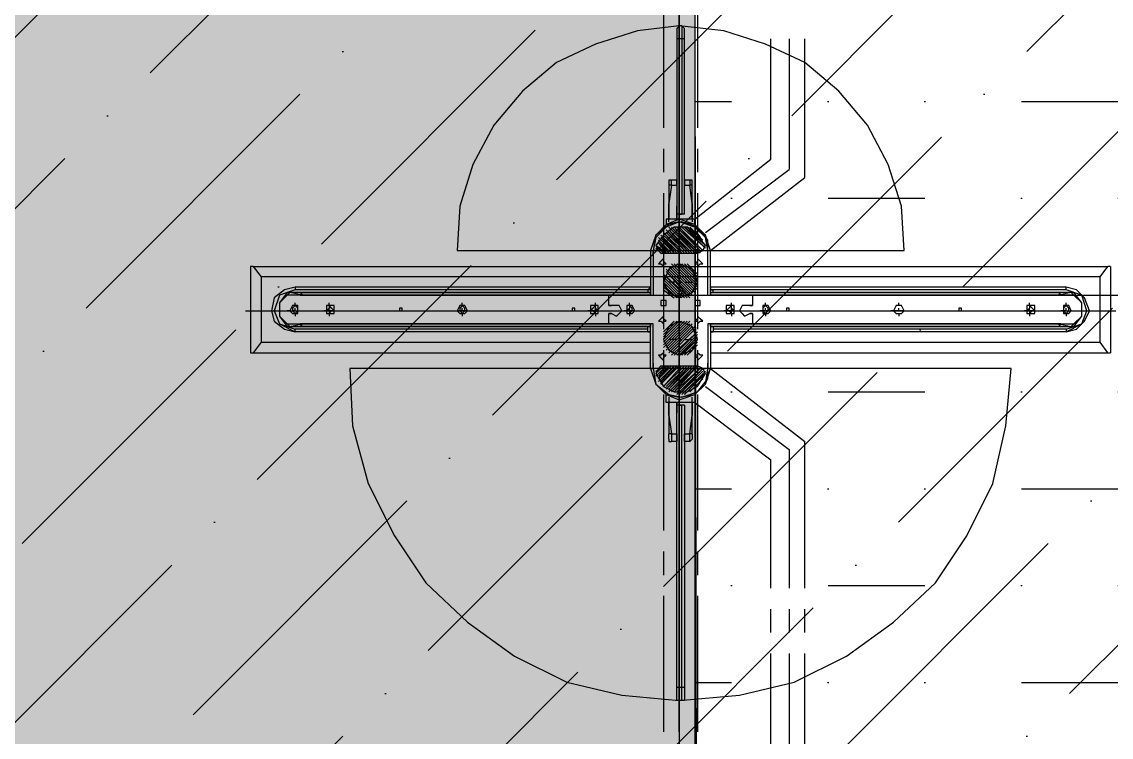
# Model space of a CAD drawing. Header units: millimetres. Extents: x 263321 to 2483465, y 33647 to 614421.
# Drawn here: x 2377767 to 2379197, y 410169 to 411107 of the extents above; entities that cross this region are included whole.
import ezdxf

# ---------------------------------------------------------------- set-up
doc = ezdxf.new("R2010")
doc.units = ezdxf.units.MM
for name, color, linetype in [('CEILING TOA', 250, 'Continuous'), ('FLOORING TOA', 7, 'Continuous'), ('PDF_6', 7, 'Continuous'), ('PDF_AR_01_PARTITION FULL HT', 7, 'Continuous'), ('PDF_BORDTEXT', 7, 'Continuous'), ('PDF_Centre', 7, 'Continuous'), ('PDF_DIMS', 7, 'Continuous'), ('PDF_FLs Combi Centre (N-W)', 7, 'Continuous'), ('PDF_NEW', 7, 'Continuous')]:
    doc.layers.add(name, color=color, linetype=linetype)
doc.layers.add('FURNITURE', color=30, linetype='Continuous', lineweight=5)
doc.layers.add('TOA-FL-CPT-1', color=8, linetype='Continuous', lineweight=5)

# ---------------------------------------------------------------- blocks, each defined once
blk = doc.blocks.new('G$C45963954')
at = {"layer": 'PDF_6', "color": 6, "true_color": 0xff00ff}
for points in [[(944.8, 689.5), (919.3, 660.3), (948.5, 689.5), (919.3, 656.7)], [(919.3, 667.6), (937.6, 685.8)], [(919.3, 663.9), (941.2, 685.8)], [(952.1, 685.8), (919.3, 649.4), (952.1, 682.2)], [(1152.8, 649.4), (1116.3, 685.8), (1152.8, 653), (1120, 685.8)], [(1152.8, 656.7), (1120, 689.5)], [(1152.8, 660.3), (1123.6, 689.5), (1149.1, 660.3)], [(1149.1, 663.9), (1127.3, 685.8)], [(1149.1, 667.6), (1130.9, 685.8)], [(955.8, 682.2), (919.3, 645.7), (955.8, 678.5), (919.3, 642.1), (955.8, 674.9), (919.3, 638.4)], [(923, 674.9), (933.9, 682.2)], [(955.8, 671.2), (923, 638.4), (955.8, 667.6), (923, 634.8), (955.8, 663.9), (926.6, 634.8)], [(970.4, 663.9), (985, 678.5)], [(970.4, 660.3), (988.6, 678.5)], [(970.4, 656.7), (992.3, 678.5)], [(970.4, 642.1), (1006.9, 678.5)], [(974, 667.6), (981.3, 674.9)], [(977.7, 638.4), (1010.5, 671.2)], [(1090.8, 638.4), (1057.9, 671.2)], [(1098.1, 642.1), (1065.2, 678.5), (1098.1, 645.7), (1065.2, 678.5)], [(1072.5, 678.5), (1098.1, 653), (1076.2, 678.5), (1098.1, 656.7)], [(1098.1, 660.3), (1079.8, 678.5)], [(1098.1, 663.9), (1083.5, 678.5)], [(1094.4, 667.6), (1087.1, 674.9)], [(1149.1, 638.4), (1112.7, 674.9), (1149.1, 642.1), (1112.7, 678.5), (1149.1, 645.7), (1116.3, 682.2), (1149.1, 649.4)], [(1141.8, 634.8), (1112.7, 663.9), (1145.5, 634.8), (1112.7, 667.6), (1145.5, 638.4), (1112.7, 671.2)], [(1145.5, 674.9), (1134.5, 682.2)], [(955.8, 660.3), (926.6, 631.1), (955.8, 656.7), (930.3, 631.1)], [(1014.2, 667.6), (981.3, 634.8), (1017.8, 667.6), (985, 631.1), (1017.8, 663.9), (985, 631.1)], [(1087.1, 631.1), (1050.6, 667.6)], [(1141.8, 631.1), (1112.7, 656.7), (1141.8, 631.1), (1112.7, 660.3)], [(955.8, 653), (930.3, 627.5), (955.8, 649.4), (933.9, 627.5), (955.8, 645.7), (933.9, 623.8)], [(955.8, 642.1), (937.6, 623.8), (955.8, 638.4), (941.2, 623.8), (955.8, 634.8), (944.8, 620.2), (955.8, 631.1)], [(995.9, 631.1), (1017.8, 653)], [(999.6, 631.1), (1017.8, 649.4), (1003.2, 631.1)], [(1006.9, 631.1), (1017.8, 645.7)], [(1072.5, 631.1), (1050.6, 653)], [(1065.2, 631.1), (1050.6, 645.7)], [(1138.2, 627.5), (1112.7, 649.4), (1138.2, 627.5), (1112.7, 653)], [(1134.5, 623.8), (1112.7, 645.7), (1134.5, 627.5)], [(1130.9, 623.8), (1112.7, 638.4), (1130.9, 623.8), (1112.7, 642.1)], [(948.5, 620.2), (955.8, 627.5)], [(1127.3, 620.2), (1112.7, 634.8), (1127.3, 623.8)], [(1123.6, 620.2), (1112.7, 631.1)], [(1120, 620.2), (1116.3, 627.5)], [(1120, 623.8), (1116.3, 623.8)]]:
    blk.add_lwpolyline(points, dxfattribs=at)
for points in [[(919.3, 653), (952.1, 685.8)], [(970.4, 653), (995.9, 678.5)], [(970.4, 649.4), (999.6, 678.5)], [(970.4, 645.7), (1003.2, 678.5)], [(974, 642.1), (1006.9, 674.9)], [(974, 638.4), (1010.5, 674.9)], [(977.7, 634.8), (1014.2, 671.2)], [(1090.8, 634.8), (1054.3, 671.2)], [(1094.4, 638.4), (1057.9, 674.9)], [(1094.4, 642.1), (1061.6, 674.9)], [(1098.1, 649.4), (1068.9, 678.5)], [(988.6, 631.1), (1017.8, 660.3)], [(992.3, 631.1), (1017.8, 656.7)], [(1083.5, 631.1), (1050.6, 663.9)], [(1079.8, 631.1), (1050.6, 660.3)], [(1076.2, 631.1), (1050.6, 656.7)], [(1087.1, 634.8), (1054.3, 667.6)], [(1068.9, 631.1), (1050.6, 649.4)]]:
    blk.add_lwpolyline(points, close=True, dxfattribs=at)
at = {"layer": 'PDF_AR_01_PARTITION FULL HT', "color": 2, "true_color": 0xffff00}
blk.add_lwpolyline([(120.4, 653), (2247.2, 653)], dxfattribs=at)
at = {"layer": 'PDF_BORDTEXT', "color": 2, "true_color": 0xffff00}
for points in [[(952.1, 342.9), (952.1, 966.7)], [(638.4, 653), (952.1, 653)], [(1579.6, 653), (1116.3, 653)]]:
    blk.add_lwpolyline(points, dxfattribs=at)
at = {"layer": 'PDF_Centre', "color": 8, "true_color": 0x808080}
for points in [[(850, 828.1), (656.7, 828.1)], [(952.1, 696.8), (850, 828.1)], [(1116.3, 696.8), (1218.5, 828.1)], [(1422.7, 828.1), (1218.5, 828.1)], [(1484.8, 828.1), (1451.9, 828.1)], [(1703.6, 828.1), (1513.9, 828.1)], [(656.7, 806.2), (839.1, 806.2)], [(926.6, 689.5), (839.1, 806.2)], [(1141.8, 689.5), (1229.4, 806.2)], [(1229.4, 806.2), (1422.7, 806.2)], [(1451.9, 806.2), (1484.8, 806.2)], [(1513.9, 806.2), (1703.6, 806.2)], [(824.5, 780.7), (656.7, 780.7)], [(908.4, 674.9), (824.5, 780.7)], [(1163.7, 674.9), (1244, 780.7)], [(1422.7, 780.7), (1244, 780.7)], [(1484.8, 780.7), (1451.9, 780.7)], [(1703.6, 780.7), (1513.9, 780.7)], [(591, 678.5), (780.7, 678.5)], [(809.9, 678.5), (842.7, 678.5)], [(871.9, 678.5), (1061.6, 678.5)], [(1090.8, 678.5), (1123.6, 678.5)], [(1152.8, 678.5), (1342.5, 678.5)], [(1371.7, 678.5), (1404.5, 678.5)], [(1433.7, 678.5), (1623.4, 678.5)], [(780.7, 653), (591, 653)], [(842.7, 653), (809.9, 653)], [(1061.6, 653), (871.9, 653)], [(1123.6, 653), (1090.8, 653)], [(1342.5, 653), (1152.8, 653)], [(1404.5, 653), (1371.7, 653)], [(1623.4, 653), (1433.7, 653)], [(591, 631.1), (780.7, 631.1)], [(809.9, 631.1), (842.7, 631.1)], [(871.9, 631.1), (1061.6, 631.1)], [(1090.8, 631.1), (1123.6, 631.1)], [(1152.8, 631.1), (1342.5, 631.1)], [(1371.7, 631.1), (1404.5, 631.1)], [(1433.7, 631.1), (1623.4, 631.1)]]:
    blk.add_lwpolyline(points, dxfattribs=at)
at = {"layer": 'PDF_DIMS', "color": 4, "true_color": 0x00ffff}
blk.add_lwpolyline([(1036.1, 47.4), (1036.1, 1262.2)], dxfattribs=at)
at = {"layer": 'PDF_FLs Combi Centre (N-W)', "color": 2}
for points in [[(974, 1254.9), (974, 1251.3)], [(974, 1254.9), (1094.4, 1254.9)], [(988.6, 1240.3), (974, 1251.3)], [(974, 58.4), (974, 1251.3)], [(1094.4, 1251.3), (1079.8, 1240.3)], [(1094.4, 1251.3), (1094.4, 1254.9)], [(1094.4, 696.8), (1094.4, 1251.3)], [(1079.8, 1240.3), (988.6, 1240.3)], [(988.6, 1240.3), (988.6, 69.3)], [(1079.8, 696.8), (1079.8, 1240.3)], [(1061.6, 1192.9), (1054.3, 1214.8), (1036.1, 1222.1), (1014.2, 1214.8), (1006.9, 1192.9)], [(1057.9, 1185.6), (1057.9, 1203.9), (1043.3, 1214.8), (1025.1, 1214.8), (1010.5, 1203.9), (1010.5, 1185.6)], [(1054.3, 1182), (1057.9, 1200.2), (1043.3, 1214.8), (1025.1, 1214.8), (1010.5, 1200.2), (1014.2, 1182)], [(1054.3, 1185.6), (1054.3, 1203.9), (1043.3, 1214.8), (1025.1, 1214.8), (1014.2, 1203.9), (1014.2, 1185.6)], [(1054.3, 1185.6), (1054.3, 1203.9), (1043.3, 1214.8), (1025.1, 1214.8), (1014.2, 1203.9), (1014.2, 1185.6)], [(1006.9, 1192.9), (1006.9, 700.4)], [(1061.6, 1192.9), (1061.6, 700.4)], [(1010.5, 1185.6), (1014.2, 1182)], [(1010.5, 696.8), (1010.5, 1185.6)], [(1014.2, 755.2), (1014.2, 1185.6)], [(1014.2, 1182), (1014.2, 1185.6)], [(1014.2, 1182), (1014.2, 1178.3)], [(1014.2, 1182), (1014.2, 1178.3)], [(1014.2, 1182), (1014.2, 696.8)], [(1054.3, 1185.6), (1054.3, 755.2)], [(1054.3, 1185.6), (1054.3, 1182)], [(1054.3, 1182), (1057.9, 1185.6)], [(1054.3, 1178.3), (1054.3, 1182)], [(1054.3, 696.8), (1054.3, 1182)], [(1054.3, 1178.3), (1054.3, 1182)], [(1057.9, 1185.6), (1057.9, 696.8)], [(1057.9, 1171), (1057.9, 715)], [(1036.1, 1149.1), (1036.1, 1138.2)], [(1116.3, 193.3), (1196.6, 197), (1276.8, 218.9), (1349.8, 255.4), (1415.5, 299.1), (1470.2, 357.5), (1517.6, 423.2), (1554.1, 496.1), (1572.3, 572.7), (1579.6, 653), (1572.3, 736.9), (1554.1, 813.5), (1517.6, 886.5), (1470.2, 952.1), (1415.5, 1010.5), (1349.8, 1054.3), (1276.8, 1090.8), (1196.6, 1109), (1116.3, 1116.3)], [(1116.3, 1116.3), (1116.3, 193.3)], [(952.1, 966.7), (890.1, 963.1), (831.8, 944.8), (777, 915.7), (729.6, 875.5), (689.5, 828.1), (663.9, 773.4), (645.7, 715), (638.4, 653), (645.7, 594.6), (663.9, 536.3), (689.5, 481.5), (729.6, 434.1), (777, 394), (831.8, 364.8), (890.1, 346.6), (952.1, 342.9)], [(1036.1, 966.7), (1036.1, 952.1)], [(1036.1, 780.7), (1036.1, 769.7)], [(1014.2, 755.2), (1028.8, 755.2)], [(1014.2, 554.5), (1014.2, 755.2)], [(1014.2, 755.2), (1028.8, 755.2)], [(1028.8, 751.5), (1028.8, 755.2)], [(1028.8, 755.2), (1028.8, 751.5)], [(1028.8, 751.5), (1028.8, 744.2), (1028.8, 740.6), (1036.1, 736.9), (1039.7, 740.6), (1043.3, 744.2), (1039.7, 751.5)], [(1028.8, 751.5), (1028.8, 744.2), (1028.8, 740.6), (1036.1, 736.9), (1039.7, 740.6), (1043.3, 744.2), (1039.7, 751.5)], [(1039.7, 755.2), (1054.3, 755.2)], [(1039.7, 755.2), (1039.7, 751.5)], [(1039.7, 751.5), (1039.7, 755.2)], [(1039.7, 755.2), (1054.3, 755.2)], [(1054.3, 755.2), (1054.3, 693.1)], [(1036.1, 729.6), (1036.1, 718.7)], [(1057.9, 715), (1057.9, 711.4)], [(1003.2, 696.8), (1006.9, 696.8), (1006.9, 700.4)], [(1010.5, 700.4), (1006.9, 700.4)], [(1010.5, 700.4), (1010.5, 696.8)], [(1057.9, 700.4), (1057.9, 696.8)], [(1057.9, 700.4), (1065.2, 700.4)], [(1065.2, 696.8), (1065.2, 700.4)], [(952.1, 696.8), (930.3, 689.5), (915.7, 674.9), (908.4, 653), (915.7, 634.8), (930.3, 620.2), (952.1, 612.9)], [(952.1, 693.1), (933.9, 689.5), (919.3, 674.9), (912, 653), (919.3, 634.8), (933.9, 620.2), (952.1, 616.5)], [(952.1, 693.1), (930.3, 689.5), (915.7, 674.9), (912, 653), (915.7, 634.8), (930.3, 620.2), (952.1, 616.5)], [(952.1, 693.1), (930.3, 689.5), (919.3, 674.9), (912, 653), (919.3, 634.8), (930.3, 620.2), (952.1, 616.5)], [(959.4, 693.1), (937.6, 693.1), (919.3, 678.5), (912, 656.7), (915.7, 638.4), (930.3, 620.2), (952.1, 616.5)], [(944.8, 689.5), (930.3, 678.5), (919.3, 663.9), (919.3, 645.7), (930.3, 631.1), (944.8, 620.2)], [(955.8, 678.5), (952.1, 685.8), (944.8, 689.5)], [(1014.2, 696.8), (952.1, 696.8)], [(1014.2, 693.1), (952.1, 693.1)], [(1014.2, 693.1), (952.1, 693.1)], [(959.4, 693.1), (952.1, 693.1)], [(959.4, 693.1), (955.8, 693.1)], [(1010.5, 696.8), (1014.2, 696.8)], [(1057.9, 696.8), (1054.3, 696.8)], [(1054.3, 696.8), (1116.3, 696.8)], [(1054.3, 693.1), (1116.3, 693.1)], [(1054.3, 693.1), (1116.3, 693.1)], [(1109, 693.1), (1116.3, 693.1)], [(1109, 693.1), (1112.7, 693.1)], [(1112.7, 693.1), (1109, 693.1)], [(1112.7, 693.1), (1109, 693.1)], [(1116.3, 616.5), (1138.2, 620.2), (1152.8, 638.4), (1156.4, 656.7), (1149.1, 678.5), (1130.9, 693.1), (1112.7, 693.1)], [(1123.6, 689.5), (1116.3, 685.8), (1112.7, 678.5)], [(1116.3, 612.9), (1138.2, 620.2), (1152.8, 634.8), (1160.1, 653), (1152.8, 674.9), (1138.2, 689.5), (1116.3, 696.8)], [(1116.3, 616.5), (1138.2, 620.2), (1152.8, 634.8), (1156.4, 653), (1152.8, 674.9), (1138.2, 689.5), (1116.3, 693.1)], [(1116.3, 616.5), (1138.2, 620.2), (1152.8, 634.8), (1156.4, 653), (1152.8, 674.9), (1138.2, 689.5), (1116.3, 693.1)], [(1116.3, 616.5), (1138.2, 620.2), (1152.8, 634.8), (1156.4, 653), (1152.8, 674.9), (1138.2, 689.5), (1116.3, 693.1)], [(1123.6, 620.2), (1141.8, 631.1), (1149.1, 645.7), (1149.1, 663.9), (1141.8, 678.5), (1123.6, 689.5)], [(860.9, 671.2), (857.3, 671.2), (853.6, 671.2)], [(853.6, 671.2), (853.6, 667.6)], [(886.5, 671.2), (860.9, 671.2)], [(908.4, 671.2), (886.5, 671.2)], [(915.7, 674.9), (908.4, 674.9)], [(908.4, 674.9), (908.4, 671.2)], [(908.4, 671.2), (908.4, 638.4)], [(955.8, 627.5), (955.8, 678.5)], [(1112.7, 627.5), (1112.7, 678.5)], [(1152.8, 674.9), (1163.7, 674.9)], [(1163.7, 674.9), (1163.7, 671.2)], [(1163.7, 671.2), (1163.7, 638.4)], [(1163.7, 671.2), (1182, 671.2)], [(1207.5, 671.2), (1182, 671.2)], [(1207.5, 671.2), (1211.2, 671.2), (1214.8, 671.2)], [(1218.5, 667.6), (1214.8, 671.2)], [(642.1, 660.3), (638.4, 656.7)], [(638.4, 656.7), (656.7, 656.7)], [(638.4, 656.7), (638.4, 653)], [(638.4, 656.7), (901.1, 656.7)], [(656.7, 660.3), (642.1, 660.3)], [(901.1, 660.3), (642.1, 660.3)], [(853.6, 667.6), (853.6, 660.3)], [(853.6, 660.3), (860.9, 660.3)], [(890.1, 660.3), (860.9, 660.3)], [(901.1, 660.3), (901.1, 656.7)], [(901.1, 660.3), (901.1, 656.7)], [(901.1, 656.7), (901.1, 653)], [(901.1, 653), (901.1, 656.7)], [(1014.2, 656.7), (1010.5, 656.7)], [(1014.2, 656.7), (1014.2, 653)], [(1167.4, 660.3), (1561.4, 660.3)], [(1167.4, 660.3), (1167.4, 656.7)], [(1167.4, 660.3), (1167.4, 656.7)], [(1561.4, 656.7), (1167.4, 656.7)], [(1167.4, 656.7), (1167.4, 653)], [(1167.4, 653), (1167.4, 656.7)], [(1178.3, 660.3), (1207.5, 660.3)], [(1218.5, 660.3), (1207.5, 660.3)], [(1218.5, 667.6), (1218.5, 660.3)], [(1561.4, 660.3), (1579.6, 660.3)], [(1579.6, 656.7), (1561.4, 656.7)], [(1579.6, 660.3), (1579.6, 656.7)], [(1579.6, 656.7), (1579.6, 653)], [(656.7, 653), (638.4, 653)], [(638.4, 653), (642.1, 649.4)], [(901.1, 653), (638.4, 653)], [(642.1, 649.4), (656.7, 649.4)], [(642.1, 649.4), (901.1, 649.4)], [(853.6, 649.4), (853.6, 642.1)], [(860.9, 649.4), (853.6, 649.4)], [(853.6, 642.1), (853.6, 638.4)], [(860.9, 649.4), (908.4, 649.4)], [(908.4, 649.4), (890.1, 649.4)], [(901.1, 653), (901.1, 649.4)], [(901.1, 653), (901.1, 649.4)], [(1014.2, 653), (1010.5, 653)], [(1207.5, 649.4), (1163.7, 649.4)], [(1163.7, 649.4), (1178.3, 649.4)], [(1167.4, 653), (1561.4, 653)], [(1167.4, 653), (1167.4, 649.4)], [(1167.4, 653), (1167.4, 649.4)], [(1561.4, 649.4), (1167.4, 649.4)], [(1207.5, 649.4), (1218.5, 649.4)], [(1214.8, 638.4), (1218.5, 638.4), (1218.5, 642.1)], [(1218.5, 649.4), (1218.5, 642.1)], [(1561.4, 653), (1579.6, 653)], [(1579.6, 649.4), (1561.4, 649.4)], [(1579.6, 653), (1579.6, 649.4)], [(853.6, 638.4), (857.3, 638.4), (860.9, 638.4)], [(860.9, 638.4), (886.5, 638.4)], [(886.5, 638.4), (908.4, 638.4)], [(908.4, 638.4), (908.4, 634.8)], [(908.4, 634.8), (915.7, 634.8)], [(944.8, 620.2), (952.1, 623.8), (955.8, 627.5)], [(1112.7, 627.5), (1116.3, 623.8), (1123.6, 620.2)], [(1163.7, 634.8), (1152.8, 634.8)], [(1163.7, 638.4), (1163.7, 634.8)], [(1182, 638.4), (1163.7, 638.4)], [(1182, 638.4), (1207.5, 638.4)], [(1214.8, 638.4), (1211.2, 638.4), (1207.5, 638.4)], [(952.1, 616.5), (1014.2, 616.5)], [(952.1, 616.5), (1014.2, 616.5)], [(952.1, 616.5), (959.4, 616.5)], [(959.4, 616.5), (955.8, 616.5), (952.1, 616.5)], [(952.1, 612.9), (1014.2, 612.9)], [(955.8, 616.5), (959.4, 616.5)], [(1006.9, 609.2), (1003.2, 612.9)], [(1006.9, 609.2), (1010.5, 609.2)], [(1006.9, 609.2), (1006.9, 116.7)], [(1010.5, 612.9), (1010.5, 609.2)], [(1014.2, 612.9), (1010.5, 612.9)], [(1010.5, 124), (1010.5, 612.9)], [(1014.2, 612.9), (1014.2, 127.7)], [(1116.3, 616.5), (1054.3, 616.5)], [(1054.3, 616.5), (1054.3, 554.5)], [(1116.3, 616.5), (1054.3, 616.5)], [(1054.3, 127.7), (1054.3, 612.9)], [(1054.3, 612.9), (1057.9, 612.9)], [(1116.3, 612.9), (1054.3, 612.9)], [(1057.9, 612.9), (1057.9, 609.2)], [(1057.9, 612.9), (1057.9, 124)], [(1061.6, 609.2), (1057.9, 609.2)], [(1061.6, 609.2), (1061.6, 116.7)], [(1065.2, 609.2), (1061.6, 609.2)], [(1065.2, 609.2), (1065.2, 612.9)], [(1079.8, 69.3), (1079.8, 612.9)], [(1094.4, 58.4), (1094.4, 612.9)], [(1116.3, 616.5), (1109, 616.5)], [(1112.7, 616.5), (1109, 616.5)], [(1109, 616.5), (1112.7, 616.5)], [(1109, 616.5), (1112.7, 616.5)], [(1112.7, 616.5), (1116.3, 616.5)], [(1057.9, 598.3), (1057.9, 594.6)], [(1057.9, 594.6), (1057.9, 138.6)], [(1036.1, 591), (1036.1, 580)], [(1039.7, 558.2), (1043.3, 565.5), (1039.7, 569.1), (1036.1, 572.7), (1028.8, 569.1), (1028.8, 565.5), (1028.8, 558.2)], [(1039.7, 558.2), (1043.3, 565.5), (1039.7, 569.1), (1036.1, 572.7), (1028.8, 569.1), (1028.8, 565.5), (1028.8, 558.2)], [(1014.2, 124), (1014.2, 554.5)], [(1028.8, 554.5), (1014.2, 554.5)], [(1028.8, 554.5), (1014.2, 554.5)], [(1028.8, 554.5), (1028.8, 558.2)], [(1028.8, 558.2), (1028.8, 554.5)], [(1039.7, 558.2), (1039.7, 554.5)], [(1039.7, 554.5), (1039.7, 558.2)], [(1054.3, 554.5), (1039.7, 554.5)], [(1054.3, 554.5), (1039.7, 554.5)], [(1054.3, 554.5), (1054.3, 124)], [(1036.1, 539.9), (1036.1, 529)], [(1036.1, 357.5), (1036.1, 342.9)], [(1036.1, 171.5), (1036.1, 160.5)], [(1014.2, 127.7), (1010.5, 109.4), (1025.1, 94.8), (1043.3, 94.8), (1057.9, 109.4), (1054.3, 127.7)], [(1014.2, 127.7), (1010.5, 124)], [(1010.5, 124), (1010.5, 105.8), (1025.1, 94.8), (1043.3, 94.8), (1057.9, 105.8), (1057.9, 124)], [(1014.2, 131.3), (1014.2, 127.7)], [(1014.2, 124), (1014.2, 127.7)], [(1014.2, 124), (1014.2, 105.8), (1025.1, 94.8), (1043.3, 94.8), (1054.3, 105.8), (1054.3, 124)], [(1014.2, 124), (1014.2, 105.8), (1025.1, 94.8), (1043.3, 94.8), (1054.3, 105.8), (1054.3, 124)], [(1054.3, 127.7), (1054.3, 131.3)], [(1054.3, 127.7), (1054.3, 124)], [(1057.9, 124), (1054.3, 127.7)], [(1006.9, 116.7), (1014.2, 94.8), (1036.1, 87.6), (1054.3, 94.8), (1061.6, 116.7)], [(988.6, 69.3), (1079.8, 69.3)], [(1079.8, 69.3), (1094.4, 58.4)], [(974, 54.7), (1094.4, 54.7)], [(1094.4, 54.7), (1094.4, 58.4)]]:
    blk.add_lwpolyline(points, dxfattribs=at)
at = {"layer": 'PDF_FLs Combi Centre (N-W)', "color": 8, "true_color": 0x808080}
for points in [[(1065.2, 1192.9), (1061.6, 1207.5), (1050.6, 1218.5), (1036.1, 1225.8), (1017.8, 1218.5), (1006.9, 1207.5), (1003.2, 1192.9)], [(1065.2, 1192.9), (1054.3, 1214.8), (1036.1, 1222.1), (1014.2, 1214.8), (1006.9, 1192.9)], [(1006.9, 1192.9), (1003.2, 1192.9)], [(1003.2, 1192.9), (1003.2, 696.8)], [(1006.9, 1192.9), (1006.9, 696.8)], [(1061.6, 1192.9), (1065.2, 1192.9)], [(1065.2, 1192.9), (1065.2, 696.8)], [(1065.2, 1192.9), (1065.2, 696.8)], [(1010.5, 1185.6), (1010.5, 696.8)], [(1014.2, 696.8), (1014.2, 1182)], [(1054.3, 1182), (1054.3, 696.8)], [(1057.9, 696.8), (1057.9, 1185.6)], [(952.1, 693.1), (952.1, 696.8)], [(1116.3, 693.1), (1116.3, 696.8)], [(860.9, 671.2), (860.9, 667.6)], [(886.5, 671.2), (860.9, 667.6)], [(886.5, 671.2), (908.4, 671.2)], [(908.4, 671.2), (912, 671.2)], [(1163.7, 671.2), (1156.4, 671.2)], [(1182, 671.2), (1163.7, 671.2)], [(1207.5, 667.6), (1182, 671.2)], [(1207.5, 671.2), (1207.5, 667.6)], [(656.7, 660.3), (656.7, 656.7)], [(656.7, 656.7), (656.7, 653)], [(853.6, 667.6), (857.3, 667.6), (860.9, 667.6)], [(860.9, 660.3), (860.9, 667.6)], [(1218.5, 667.6), (1214.8, 667.6), (1211.2, 667.6), (1207.5, 667.6)], [(1207.5, 660.3), (1207.5, 667.6)], [(1561.4, 660.3), (1561.4, 656.7)], [(1561.4, 656.7), (1561.4, 653)], [(656.7, 653), (656.7, 649.4)], [(860.9, 642.1), (857.3, 642.1), (853.6, 642.1)], [(860.9, 642.1), (860.9, 649.4)], [(860.9, 642.1), (886.5, 638.4)], [(860.9, 642.1), (860.9, 638.4)], [(1182, 638.4), (1207.5, 642.1)], [(1207.5, 642.1), (1207.5, 649.4)], [(1207.5, 642.1), (1211.2, 642.1), (1214.8, 642.1), (1218.5, 642.1)], [(1207.5, 642.1), (1207.5, 638.4)], [(1561.4, 653), (1561.4, 649.4)], [(908.4, 638.4), (886.5, 638.4)], [(912, 638.4), (908.4, 638.4)], [(1156.4, 638.4), (1163.7, 638.4)], [(1163.7, 638.4), (1182, 638.4)], [(952.1, 612.9), (952.1, 616.5)], [(1003.2, 612.9), (1003.2, 116.7)], [(1006.9, 612.9), (1006.9, 116.7)], [(1010.5, 612.9), (1010.5, 124)], [(1014.2, 127.7), (1014.2, 612.9)], [(1054.3, 612.9), (1054.3, 127.7)], [(1057.9, 124), (1057.9, 612.9)], [(1065.2, 612.9), (1065.2, 116.7)], [(1065.2, 612.9), (1065.2, 116.7)], [(1116.3, 612.9), (1116.3, 616.5)], [(1003.2, 116.7), (1006.9, 116.7)], [(1003.2, 116.7), (1006.9, 102.1), (1017.8, 87.6), (1036.1, 83.9), (1050.6, 87.6), (1061.6, 102.1), (1065.2, 116.7)], [(1006.9, 116.7), (1014.2, 94.8), (1036.1, 87.6), (1054.3, 94.8), (1065.2, 116.7)], [(1065.2, 116.7), (1061.6, 116.7)]]:
    blk.add_lwpolyline(points, dxfattribs=at)
at = {"layer": 'PDF_FLs Combi Centre (N-W)', "color": 2}
for points in [[(1039.7, 1192.9), (1039.7, 1196.6), (1036.1, 1200.2), (1028.8, 1196.6), (1028.8, 1192.9), (1028.8, 1189.3), (1036.1, 1189.3), (1039.7, 1189.3)], [(1039.7, 1192.9), (1036.1, 1196.6), (1032.4, 1196.6), (1028.8, 1192.9), (1032.4, 1189.3), (1036.1, 1189.3)], [(1039.7, 1141.8), (1039.7, 1149.1), (1036.1, 1149.1), (1028.8, 1149.1), (1028.8, 1141.8), (1028.8, 1138.2), (1036.1, 1138.2), (1039.7, 1138.2)], [(1039.7, 1141.8), (1036.1, 1145.5), (1036.1, 1149.1), (1032.4, 1145.5), (1028.8, 1141.8), (1032.4, 1141.8), (1036.1, 1138.2), (1036.1, 1141.8)], [(1036.1, 1043.3), (1036.1, 1047), (1032.4, 1047), (1032.4, 1043.3)], [(1039.7, 959.4), (1039.7, 963.1), (1036.1, 966.7), (1028.8, 963.1), (1028.8, 959.4), (1028.8, 955.8), (1036.1, 952.1), (1039.7, 955.8)], [(1036.1, 806.2), (1032.4, 806.2), (1032.4, 802.6), (1036.1, 802.6)], [(1039.7, 773.4), (1039.7, 777), (1036.1, 780.7), (1028.8, 777), (1028.8, 773.4), (1028.8, 769.7), (1036.1, 769.7), (1039.7, 769.7)], [(1039.7, 773.4), (1036.1, 777), (1032.4, 777), (1028.8, 773.4), (1032.4, 769.7), (1036.1, 769.7)], [(1039.7, 726), (1039.7, 729.6), (1036.1, 729.6), (1028.8, 729.6), (1028.8, 726), (1028.8, 718.7), (1036.1, 718.7), (1039.7, 718.7)], [(1039.7, 726), (1036.1, 726), (1036.1, 729.6), (1032.4, 726), (1028.8, 726), (1032.4, 722.3), (1036.1, 718.7), (1036.1, 722.3)], [(974, 678.5), (970.4, 682.2), (970.4, 685.8), (966.7, 682.2), (963.1, 678.5), (966.7, 678.5), (970.4, 674.9), (970.4, 678.5)], [(1054.3, 678.5), (1050.6, 682.2), (1050.6, 685.8), (1047, 682.2), (1043.3, 678.5), (1047, 678.5), (1050.6, 674.9), (1050.6, 678.5)], [(1105.4, 678.5), (1101.7, 682.2), (1098.1, 685.8), (1098.1, 682.2), (1094.4, 678.5), (1098.1, 678.5), (1098.1, 674.9), (1101.7, 678.5)], [(1017.8, 653), (1010.5, 671.2), (995.9, 678.5), (977.7, 671.2), (970.4, 653), (977.7, 638.4), (995.9, 631.1), (1010.5, 638.4)], [(1028.8, 678.5), (1028.8, 682.2), (1025.1, 682.2), (1021.5, 682.2), (1021.5, 678.5), (1021.5, 674.9), (1025.1, 674.9), (1028.8, 674.9)], [(1098.1, 653), (1090.8, 671.2), (1076.2, 678.5), (1057.9, 671.2), (1050.6, 653), (1057.9, 638.4), (1076.2, 631.1), (1090.8, 638.4)], [(974, 631.1), (970.4, 631.1), (970.4, 634.8), (966.7, 631.1), (963.1, 631.1), (966.7, 627.5), (970.4, 623.8), (970.4, 627.5)], [(1028.8, 631.1), (1028.8, 634.8), (1025.1, 634.8), (1021.5, 634.8), (1021.5, 631.1), (1021.5, 627.5), (1025.1, 627.5), (1028.8, 627.5)], [(1054.3, 631.1), (1050.6, 631.1), (1050.6, 634.8), (1047, 631.1), (1043.3, 631.1), (1047, 627.5), (1050.6, 623.8), (1050.6, 627.5)], [(1105.4, 631.1), (1101.7, 631.1), (1098.1, 634.8), (1098.1, 631.1), (1094.4, 631.1), (1098.1, 627.5), (1098.1, 623.8), (1101.7, 627.5)], [(1039.7, 583.7), (1039.7, 587.3), (1036.1, 591), (1028.8, 587.3), (1028.8, 583.7), (1028.8, 580), (1036.1, 580), (1039.7, 580)], [(1039.7, 583.7), (1036.1, 587.3), (1032.4, 587.3), (1028.8, 583.7), (1032.4, 583.7), (1036.1, 580), (1036.1, 583.7)], [(1039.7, 536.3), (1039.7, 539.9), (1036.1, 539.9), (1028.8, 539.9), (1028.8, 536.3), (1028.8, 529), (1036.1, 529), (1039.7, 529)], [(1039.7, 536.3), (1036.1, 536.3), (1036.1, 539.9), (1032.4, 536.3), (1028.8, 536.3), (1032.4, 532.6), (1036.1, 529), (1036.1, 532.6)], [(1036.1, 503.4), (1036.1, 507.1), (1032.4, 507.1), (1032.4, 503.4)], [(1039.7, 350.2), (1039.7, 353.9), (1036.1, 357.5), (1028.8, 353.9), (1028.8, 350.2), (1028.8, 346.6), (1036.1, 342.9), (1039.7, 346.6)], [(1039.7, 350.2), (1036.1, 353.9), (1032.4, 353.9), (1028.8, 350.2), (1032.4, 346.6), (1036.1, 346.6)], [(1036.1, 266.3), (1032.4, 266.3), (1032.4, 262.7), (1036.1, 262.7)], [(1039.7, 164.2), (1039.7, 171.5), (1036.1, 171.5), (1028.8, 171.5), (1028.8, 164.2), (1028.8, 160.5), (1036.1, 160.5), (1039.7, 160.5)], [(1039.7, 164.2), (1036.1, 167.8), (1036.1, 171.5), (1032.4, 167.8), (1028.8, 164.2), (1032.4, 164.2), (1036.1, 160.5), (1036.1, 164.2)], [(1039.7, 116.7), (1039.7, 120.4), (1036.1, 120.4), (1028.8, 120.4), (1028.8, 116.7), (1028.8, 113.1), (1036.1, 109.4), (1039.7, 113.1)], [(1039.7, 116.7), (1036.1, 120.4), (1032.4, 120.4), (1028.8, 116.7), (1032.4, 113.1), (1036.1, 113.1)]]:
    blk.add_lwpolyline(points, close=True, dxfattribs=at)
at = {"layer": 'PDF_FLs Combi Centre (N-W)', "color": 2, "true_color": 0xffff00}
for points in [[(974, 58.4), (988.6, 69.3)], [(974, 58.4), (974, 54.7)]]:
    blk.add_lwpolyline(points, dxfattribs=at)
at = {"layer": 'PDF_NEW', "color": 6, "true_color": 0xff00ff}
for points in [[(1036.1, 1200.2), (1036.1, 1203.9)], [(1028.8, 1192.9), (1025.1, 1192.9)], [(1036.1, 1192.9), (1032.4, 1192.9)], [(1036.1, 1192.9), (1036.1, 1196.6)], [(1036.1, 1192.9), (1036.1, 1189.3)], [(1036.1, 1189.3), (1036.1, 1185.6)], [(1039.7, 1192.9), (1043.3, 1192.9)], [(1028.8, 1141.8), (1025.1, 1141.8)], [(1036.1, 1141.8), (1032.4, 1141.8)], [(1036.1, 1149.1), (1036.1, 1152.8)], [(1036.1, 1141.8), (1036.1, 1145.5)], [(1039.7, 1141.8), (1043.3, 1141.8)], [(1036.1, 1138.2), (1036.1, 1134.5)], [(1028.8, 959.4), (1025.1, 959.4)], [(1036.1, 959.4), (1032.4, 959.4)], [(1036.1, 963.1), (1036.1, 966.7)], [(1036.1, 959.4), (1036.1, 963.1)], [(1036.1, 959.4), (1036.1, 955.8)], [(1039.7, 959.4), (1043.3, 959.4)], [(1036.1, 955.8), (1036.1, 948.5)], [(1036.1, 780.7), (1036.1, 784.3)], [(1036.1, 773.4), (1036.1, 777)], [(1028.8, 773.4), (1025.1, 773.4)], [(1036.1, 773.4), (1032.4, 773.4)], [(1036.1, 769.7), (1036.1, 766.1)], [(1039.7, 773.4), (1043.3, 773.4)], [(1036.1, 729.6), (1036.1, 733.3)], [(1028.8, 726), (1025.1, 726)], [(1036.1, 726), (1032.4, 726)], [(1036.1, 726), (1036.1, 722.3)], [(1036.1, 718.7), (1036.1, 715)], [(1039.7, 726), (1043.3, 726)], [(1036.1, 591), (1036.1, 594.6)], [(1028.8, 583.7), (1025.1, 583.7)], [(1036.1, 583.7), (1032.4, 583.7)], [(1036.1, 583.7), (1036.1, 587.3)], [(1036.1, 580), (1036.1, 576.4)], [(1039.7, 583.7), (1043.3, 583.7)], [(1028.8, 536.3), (1025.1, 536.3)], [(1036.1, 536.3), (1032.4, 536.3)], [(1036.1, 539.9), (1036.1, 543.6)], [(1036.1, 536.3), (1036.1, 532.6)], [(1039.7, 536.3), (1043.3, 536.3)], [(1036.1, 529), (1036.1, 525.3)], [(1028.8, 350.2), (1025.1, 350.2)], [(1036.1, 350.2), (1032.4, 350.2)], [(1036.1, 353.9), (1036.1, 361.2)], [(1036.1, 350.2), (1036.1, 353.9)], [(1036.1, 350.2), (1036.1, 346.6)], [(1039.7, 350.2), (1043.3, 350.2)], [(1036.1, 346.6), (1036.1, 342.9)], [(1036.1, 171.5), (1036.1, 175.1)], [(1036.1, 164.2), (1036.1, 167.8)], [(1028.8, 164.2), (1025.1, 164.2)], [(1036.1, 164.2), (1032.4, 164.2)], [(1036.1, 160.5), (1036.1, 156.9)], [(1039.7, 164.2), (1043.3, 164.2)], [(1036.1, 120.4), (1036.1, 124)], [(1028.8, 116.7), (1025.1, 116.7)], [(1036.1, 116.7), (1032.4, 116.7)], [(1036.1, 116.7), (1036.1, 113.1)], [(1036.1, 109.4), (1036.1, 105.8)], [(1039.7, 116.7), (1043.3, 116.7)]]:
    blk.add_lwpolyline(points, dxfattribs=at)
at = {"layer": 'PDF_NEW', "color": 2}
for points in [[(944.8, 689.5), (930.3, 678.5), (919.3, 663.9), (919.3, 645.7), (930.3, 631.1), (944.8, 620.2)], [(955.8, 678.5), (952.1, 685.8), (944.8, 689.5)], [(952.1, 660.3), (952.1, 689.5)], [(1123.6, 689.5), (1116.3, 685.8), (1112.7, 678.5)], [(1116.3, 660.3), (1116.3, 689.5)], [(1123.6, 620.2), (1141.8, 631.1), (1149.1, 645.7), (1149.1, 663.9), (1141.8, 678.5), (1123.6, 689.5)], [(955.8, 627.5), (955.8, 678.5)], [(995.9, 660.3), (995.9, 671.2)], [(1076.2, 660.3), (1076.2, 671.2)], [(1112.7, 627.5), (1112.7, 678.5)], [(952.1, 653), (952.1, 656.7)], [(995.9, 653), (995.9, 656.7)], [(1076.2, 653), (1076.2, 656.7)], [(1116.3, 653), (1116.3, 656.7)], [(948.5, 653), (915.7, 653)], [(952.1, 653), (948.5, 653)], [(952.1, 653), (955.8, 653)], [(952.1, 649.4), (952.1, 616.5)], [(955.8, 653), (988.6, 653)], [(988.6, 653), (981.3, 653)], [(995.9, 653), (992.3, 653)], [(995.9, 649.4), (995.9, 638.4)], [(999.6, 653), (1010.5, 653)], [(1068.9, 653), (1057.9, 653)], [(1076.2, 653), (1072.5, 653)], [(1076.2, 649.4), (1076.2, 638.4)], [(1079.8, 653), (1090.8, 653)], [(1112.7, 653), (1079.8, 653)], [(1116.3, 653), (1120, 653)], [(1116.3, 649.4), (1116.3, 616.5)], [(1123.6, 653), (1152.8, 653)], [(944.8, 620.2), (952.1, 623.8), (955.8, 627.5)], [(1112.7, 627.5), (1116.3, 623.8), (1123.6, 620.2)], [(1036.1, 591), (1036.1, 594.6)], [(1028.8, 583.7), (1025.1, 583.7)], [(1036.1, 583.7), (1032.4, 583.7)], [(1036.1, 583.7), (1036.1, 587.3)], [(1036.1, 580), (1036.1, 576.4)], [(1039.7, 583.7), (1043.3, 583.7)]]:
    blk.add_lwpolyline(points, dxfattribs=at)
for points in [[(1017.8, 653), (1010.5, 671.2), (995.9, 678.5), (977.7, 671.2), (970.4, 653), (977.7, 638.4), (995.9, 631.1), (1010.5, 638.4)], [(1098.1, 653), (1090.8, 671.2), (1076.2, 678.5), (1057.9, 671.2), (1050.6, 653), (1057.9, 638.4), (1076.2, 631.1), (1090.8, 638.4)]]:
    blk.add_lwpolyline(points, close=True, dxfattribs=at)

msp = doc.modelspace()

# ---------------------------------------------------------------- hatches: boundary and pattern name
at = {"layer": 'CEILING TOA', "true_color": 0x939598}
h = msp.add_hatch(dxfattribs=at)
h.set_pattern_fill('ANSI36', color=252, scale=50)
h.set_pattern_definition([(45, (13069.08, -8478.74), (84.189901, 308.696304), [396.875, -79.375, 0, -79.375])])
h.paths.add_polyline_path([(2384296.821, 414782.218), (2379196.812, 414782.218), (2379196.812, 411581.892), (2375096.795, 411581.898), (2375096.795, 409582.052), (2386558.478, 409582.052), (2386557.02, 411581.927), (2384296.821, 411581.927)])
edge = h.paths.add_edge_path(flags=16)
edge.add_line((2382896.086, 412232.052), (2380295.742, 412232.052))
edge.add_arc((2380054.997, 411822.952), 474.68, 59.524329, 210.438724)
edge.add_line((2379645.742, 411582.471), (2379645.162, 410682.471))
edge.add_arc((2380094.987, 410482.007), 492.472, 155.979925, 293.983129)
edge.add_line((2380295.161, 410032.052), (2382895.506, 410032.052))
edge.add_arc((2383136.485, 410440.917), 474.596, 239.485434, 390.47762)
edge.add_line((2383545.505, 410681.633), (2383546.086, 411581.633))
edge.add_arc((2383137.364, 411823.175), 474.759, 329.418195, 480.544859)
at = {"layer": 'FLOORING TOA', "true_color": 0xddb3d4}
h = msp.add_hatch(dxfattribs=at)
h.set_pattern_fill('MUDST', color=254, scale=20)
h.set_pattern_definition([(0, (13069.08, -8478.74), (254, 127), [127, -127, 0, -127, 0, -127])])
h.paths.add_polyline_path([(2379196.451, 414782.218), (2384296.459, 414782.218), (2384296.434, 411581.926), (2384538.462, 411581.927), (2384538.462, 409582.052), (2378653.494, 409582.052), (2378650.056, 411581.898), (2379196.451, 411581.892)])
at = {"layer": 'TOA-FL-CPT-1', "true_color": 0xc7c8ca}
h = msp.add_hatch(dxfattribs=at)
h.set_pattern_fill('AR-PARQ1', color=9, scale=3)
h.set_pattern_definition([(90, (90021.1, 24147), (-914.4, 914.4), [914.4, -914.4]), (90, (90173.5, 24147), (-914.4, 914.4), [914.4, -914.4]), (90, (90325.9, 24147), (-914.4, 914.4), [914.4, -914.4]), (90, (90478.3, 24147), (-914.4, 914.4), [914.4, -914.4]), (90, (90630.7, 24147), (-914.4, 914.4), [914.4, -914.4]), (90, (90783.1, 24147), (-914.4, 914.4), [914.4, -914.4]), (90, (90935.5, 24147), (-914.4, 914.4), [914.4, -914.4]), (0, (90021.1, 25061.4), (914.4, -914.4), [914.4, -914.4]), (0, (90021.1, 25213.8), (914.4, -914.4), [914.4, -914.4]), (0, (90021.1, 25366.2), (914.4, -914.4), [914.4, -914.4]), (0, (90021.1, 25518.6), (914.4, -914.4), [914.4, -914.4]), (0, (90021.1, 25671), (914.4, -914.4), [914.4, -914.4]), (0, (90021.1, 25823.4), (914.4, -914.4), [914.4, -914.4]), (0, (90021.1, 25975.8), (914.4, -914.4), [914.4, -914.4])])
edge = h.paths.add_edge_path()
edge.add_arc((2396128.727, -119195.432), 546828.493, 90.92532943, 95.29958843)
edge.add_line((2345621.769, 425295.567), (2345621.769, 409482.052))
edge.add_line((2345621.769, 409482.052), (2347129.201, 409481.857))
edge.add_arc((2347102.083, 408732.348), 750, 0, 87.9279, ccw=False)
edge.add_line((2347852.083, 408732.348), (2347852.23, 389991.103))
edge.add_line((2347852.23, 389991.103), (2342396.706, 389991.103))
edge.add_line((2342396.706, 389991.103), (2342397.172, 380682.159))
edge.add_line((2342397.172, 380682.159), (2351396.796, 380682.159))
edge.add_line((2351396.796, 380682.159), (2351396.796, 379682.052))
edge.add_line((2351396.796, 379682.052), (2350496.796, 379682.052))
edge.add_line((2350496.796, 379682.052), (2350496.796, 377891.004))
edge.add_arc((2372893.597, 61240.666), 317441.417, 85.95303216, 94.04581501, ccw=False)
edge.add_line((2395296.77, 377890.553), (2395296.77, 379682.052))
edge.add_line((2395296.77, 379682.052), (2394396.796, 379682.052))
edge.add_line((2394396.796, 379682.052), (2394396.796, 380682.052))
edge.add_line((2394396.796, 380682.052), (2405177.531, 380682.052))
edge.add_line((2405177.531, 380682.052), (2405177.531, 389182.052))
edge.add_line((2405177.531, 389182.052), (2406496.796, 389182.052))
edge.add_line((2406496.796, 389182.052), (2406496.796, 383082.052))
edge.add_line((2406496.796, 383082.052), (2408136.796, 383082.052))
edge.add_line((2408136.796, 383082.052), (2408136.796, 389182.052))
edge.add_line((2408136.796, 389182.052), (2413779.159, 389181.861))
edge.add_line((2413779.159, 389181.861), (2414010.251, 390682.052))
edge.add_line((2414010.251, 390682.052), (2405396.796, 390682.052))
edge.add_line((2405396.796, 390682.052), (2405396.796, 411581.926))
edge.add_line((2405396.796, 411581.926), (2403146.796, 411581.926))
edge.add_arc((2403146.796, 411881.926), 300, 180, 270, ccw=False)
edge.add_line((2402846.796, 411881.926), (2402846.796, 413382.052))
edge.add_arc((2403146.796, 413382.052), 300, 90, 180, ccw=False)
edge.add_line((2403146.796, 413682.052), (2417553.202, 413682.052))
edge.add_line((2417553.202, 413682.052), (2417799.7, 415282.257))
edge.add_line((2417799.7, 415282.257), (2411837.001, 415281.729))
edge.add_line((2411837.001, 415281.729), (2411837.001, 417657.174))
edge.add_line((2411837.001, 417657.174), (2416421.528, 417657.174))
edge.add_line((2416421.528, 417657.174), (2416421.528, 418657.174))
edge.add_line((2416421.528, 418657.174), (2411836.796, 418657.174))
edge.add_line((2411836.796, 418657.174), (2411836.796, 421262.052))
edge.add_line((2411836.796, 421262.052), (2410296.796, 421262.052))
edge.add_line((2410296.796, 421262.052), (2410296.796, 415281.575))
edge.add_line((2410296.796, 415281.575), (2402846.796, 415281.575))
edge.add_line((2402846.796, 415281.575), (2402846.796, 424532.052))
edge.add_line((2402846.796, 424532.052), (2402846.796, 424581.286))
edge.add_line((2402846.796, 424581.286), (2395396.796, 424582.052))
edge.add_line((2395396.796, 424582.052), (2395396.796, 423682.052))
edge.add_line((2395396.796, 423682.052), (2394396.796, 423682.052))
edge.add_line((2394396.796, 423682.052), (2394396.796, 424581.86))
edge.add_line((2394396.796, 424581.86), (2387296.514, 424582.052))
edge.add_line((2387296.514, 424582.052), (2387297.806, 427561.749))
h.paths.add_polyline_path([(2357571.796, 409582.052), (2403896.373, 409582.052), (2403899.547, 394952.31), (2375096.795, 394783.782), (2375096.795, 396862.052), (2373596.796, 396864.771), (2373596.796, 394782.052), (2369971.795, 394800.838), (2370046.875, 396862.052), (2368385.069, 396703.686), (2368471.796, 394819.625), (2357571.796, 394782.052)], flags=16)
h.paths.add_polyline_path([(2363596.796, 414832.306), (2384296.459, 414782.218), (2384296.434, 411581.926), (2384538.462, 411581.927), (2384538.462, 409582.052), (2378653.494, 409582.052), (2378650.056, 411581.898), (2363596.796, 411631.98)], flags=16)
h.paths.add_polyline_path([(2392707.043, 411682.849), (2384396.821, 411683.632), (2384396.821, 414782.218), (2392707.043, 414781.434)], flags=16)
h.paths.add_polyline_path([(2400346.796, 422010.357), (2401546.802, 422010.357), (2401546.802, 416210.358), (2400346.796, 416210.358)], flags=16)
h.paths.add_polyline_path([(2349453.189, 392877.837), (2349451.159, 392879.273), (2349451.159, 390061.804), (2349453.189, 390060.368)], flags=16)
h.paths.add_polyline_path([(2379396.791, 389980.182), (2384396.796, 389980.182), (2384396.796, 392980.182), (2379396.791, 392980.182)], flags=16)

# ---------------------------------------------------------------- linework, layer by layer
at = {"layer": 'FLOORING TOA'}
msp.add_line((2378650.425, 411581.892), (2378650.425, 409582.052), dxfattribs=at)
msp.add_lwpolyline([(2379196.451, 414782.218), (2384296.459, 414782.218), (2384296.434, 411581.926), (2384538.462, 411581.927), (2384538.462, 409582.052), (2378653.494, 409582.052), (2378650.056, 411581.898), (2379196.451, 411581.892)], close=True, dxfattribs=at)

# ---------------------------------------------------------------- block references
at = {"layer": 'FURNITURE', "xscale": 0.9403759089606419, "yscale": 0.9403759089606419, "zscale": 0.9403759089606419, "rotation": 270}
msp.add_blockref('G$C45963954', (2378015.772, 411701.961), dxfattribs=at)

doc.saveas('drawing.dxf')
